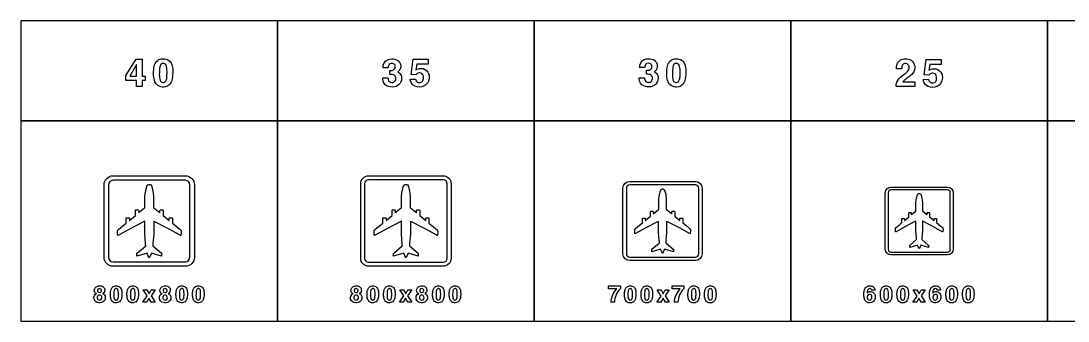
# Model space of a CAD drawing. Extents: x 0 to 18160, y 0 to 2655.
# Drawn here: x 0 to 9262, y 0 to 2655 of the extents above; entities that cross this region are included whole.
import ezdxf

# ---------------------------------------------------------------- set-up
doc = ezdxf.new("R2010")
doc.units = 0
doc.header["$MEASUREMENT"] = 0

msp = doc.modelspace()

# ---------------------------------------------------------------- linework, layer by layer
for points in [[(0, 1770), (2270, 1770), (2270, 2655), (0, 2655)], [(2270, 1770), (4540, 1770), (4540, 2655), (2270, 2655)], [(4540, 1770), (6810, 1770), (6810, 2655), (4540, 2655)], [(6810, 1770), (9080, 1770), (9080, 2655), (6810, 2655)], [(9080, 1770), (11350, 1770), (11350, 2655), (9080, 2655)], [(927.496, 2171.35), (1017.9, 2317.79), (1070.98, 2317.79), (1070.98, 2166.57), (1097.95, 2166.57), (1097.95, 2128.53), (1070.98, 2128.53), (1070.98, 2076.28), (1023.46, 2076.28), (1023.46, 2128.53), (927.496, 2128.53)], [(1023.46, 2269.13), (963.474, 2166.57), (1023.46, 2166.57)], [(0, 0), (2270, 0), (2270, 1770), (0, 1770)], [(2270, 0), (4540, 0), (4540, 1770), (2270, 1770)], [(4540, 0), (6810, 0), (6810, 1770), (4540, 1770)], [(6810, 0), (9080, 0), (9080, 1770), (6810, 1770)], [(9080, 0), (11350, 0), (11350, 1770), (9080, 1770)], [(1115.2, 221.769), (1080.08, 276.319), (1114.84, 276.319), (1133.11, 242.267), (1151.83, 276.319), (1185.98, 276.319), (1150.44, 222.29), (1186.95, 166.272), (1152.4, 166.272), (1132.54, 202.362), (1112.14, 166.272), (1077.99, 166.272)], [(3385.19, 221.769), (3350.07, 276.319), (3384.84, 276.319), (3403.11, 242.267), (3421.83, 276.319), (3455.97, 276.319), (3420.43, 222.29), (3456.95, 166.271), (3422.4, 166.271), (3402.54, 202.361), (3382.14, 166.271), (3347.99, 166.271)], [(5662.41, 221.387), (5627.29, 275.936), (5662.06, 275.936), (5680.33, 241.884), (5699.05, 275.936), (5733.19, 275.936), (5697.65, 221.908), (5734.17, 165.889), (5699.62, 165.889), (5679.76, 201.979), (5659.35, 165.889), (5625.21, 165.889)], [(7925.79, 221.523), (7890.67, 276.072), (7925.43, 276.072), (7943.7, 242.02), (7962.42, 276.072), (7996.57, 276.072), (7961.03, 222.044), (7997.54, 166.025), (7962.99, 166.025), (7943.13, 202.115), (7922.73, 166.025), (7888.58, 166.025)]]:
    msp.add_lwpolyline(points, close=True)
for points in [[(1173.29, 2191.65, -0.0563084), (1179.33, 2254.48, -0.130301), (1201.53, 2298.28, -0.174843), (1243.35, 2319.69, -0.147552), (1296.47, 2313.05, -0.192146), (1333.28, 2269.88, -0.0833996), (1342.52, 2212.85, -0.0545507), (1337.51, 2142.08, -0.116773), (1318.43, 2098, -0.221099), (1263.57, 2070.32, -0.162564), (1212.11, 2082.84, -0.174743), (1180.84, 2128.26, -0.0640867), (1173.37, 2186.95)], [(3199.84, 2150.87), (3246.2, 2150.87, 0.0411845), (3248.26, 2135.66, 0.335066), (3278.75, 2110.39, 0.276505), (3310.74, 2124.92, 0.158203), (3316.31, 2145.65, 0.0878221), (3313.34, 2161.57, 0.217575), (3294.82, 2178.43, 0.0882727), (3273.57, 2181.56), (3262.75, 2181.56), (3262.75, 2216.82, 0.0282129), (3282.34, 2217.42, 0.50028), (3309.32, 2262.91, 0.235001), (3290.79, 2277.96, 0.165496), (3265.12, 2275.67, 0.220849), (3250.9, 2259.12, 0.055705), (3248.02, 2240.92), (3203.2, 2240.92, -0.0488003), (3204.97, 2263.51, -0.30773), (3262.59, 2318.01, -0.146685), (3322.07, 2312.08, -0.469869), (3348.61, 2219.31, -0.0891152), (3336.57, 2207.54), (3332.3, 2204.54, -0.0245333), (3343.48, 2198.14, -0.202429), (3365.75, 2161.45, -0.422325), (3303.08, 2072, -0.154301), (3238.98, 2079.19, -0.287878), (3199.96, 2139.89, -0.0143877)], [(3442.43, 2139.57), (3489.39, 2141.35, 0.0452719), (3495.79, 2125.12, 0.0567733), (3500.53, 2118.25, 0.070207), (3504.95, 2114.77, 0.264984), (3540.97, 2112.87, 0.20748), (3558.38, 2135.98, 0.147389), (3557.24, 2174.01, 0.308532), (3527.86, 2195.42, 0.215743), (3498.08, 2185.19, 0.028781), (3492.71, 2178.95), (3450.09, 2180.96), (3467.91, 2315.64), (3601.95, 2315.64), (3601.95, 2273.77), (3501.51, 2273.77), (3492.55, 2221.76, -0.0211252), (3505.46, 2229.3, -0.121371), (3538.8, 2235.15, -0.244671), (3598.59, 2203.2, -0.173069), (3610.16, 2144.07, -0.256779), (3564.98, 2078.08, -0.199585), (3485.44, 2077.01, -0.245625), (3445.16, 2125.91, -0.0170062)], [(5469.08, 2152.29), (5515.45, 2152.29, 0.0411845), (5517.5, 2137.08, 0.335066), (5547.99, 2111.8, 0.276505), (5579.98, 2126.34, 0.158203), (5585.55, 2147.07, 0.0878221), (5582.59, 2162.99, 0.217575), (5564.07, 2179.85, 0.0882727), (5542.82, 2182.97), (5532, 2182.97), (5532, 2218.24, 0.0282129), (5551.59, 2218.83, 0.50028), (5578.56, 2264.33, 0.235001), (5560.04, 2279.38, 0.165496), (5534.37, 2277.09, 0.220849), (5520.15, 2260.54, 0.055705), (5517.27, 2242.33), (5472.44, 2242.33, -0.0488003), (5474.22, 2264.92, -0.30773), (5531.84, 2319.43, -0.146685), (5591.32, 2313.5, -0.469869), (5617.86, 2220.73, -0.0891152), (5605.81, 2208.96), (5601.55, 2205.96, -0.0245333), (5612.72, 2199.56, -0.202429), (5635, 2162.87, -0.422325), (5572.32, 2073.41, -0.154301), (5508.22, 2080.6, -0.287878), (5469.2, 2141.31, -0.0143877)], [(5711.68, 2191.65, -0.0563084), (5717.72, 2254.48, -0.130301), (5739.91, 2298.28, -0.174843), (5781.74, 2319.69, -0.147552), (5834.86, 2313.05, -0.192146), (5871.67, 2269.88, -0.0833996), (5880.91, 2212.85, -0.0545507), (5875.89, 2142.08, -0.116773), (5856.82, 2098, -0.221099), (5801.96, 2070.32, -0.162564), (5750.5, 2082.84, -0.174743), (5719.22, 2128.26, -0.0640867), (5711.76, 2186.95)], [(7741.06, 2074.79, -0.0640343), (7742.32, 2095.72, -0.161687), (7778.14, 2156.27, -0.0283718), (7819.97, 2188.65, 0.0545111), (7840.86, 2206.58, 0.192461), (7855.83, 2246.12, 0.234238), (7842.24, 2272.5, 0.196223), (7816.93, 2277.28, 0.252425), (7795.01, 2260.1, 0.0856617), (7790.86, 2243.08, 0.0202329), (7790.15, 2231.39), (7743.51, 2231.39, -0.0983795), (7749.55, 2272.7, -0.245047), (7795.72, 2315.83, -0.207102), (7872.69, 2307.49, -0.233443), (7905.15, 2255.16, -0.20961), (7886.99, 2190.98, -0.0785124), (7853.06, 2159.51, 0.0107372), (7817.24, 2133.72, 0.0665092), (7801.37, 2117.68), (7905.86, 2117.68), (7905.86, 2074.79)], [(1224.67, 2161.12, 0.0124589), (1225.19, 2154.8, 0.0668192), (1230.8, 2129.4, 0.615362), (1281.7, 2123.79, 0.0726881), (1287.15, 2136.83, 0.0588562), (1291.85, 2174.11, 0.0389037), (1290.23, 2241.09, 0.084671), (1283.64, 2264.43, 0.156013), (1272.18, 2276.6, 0.143208), (1256.47, 2279.56, 0.172584), (1240.71, 2273.36, 0.132565), (1230.76, 2257.8, 0.0498315), (1226.21, 2236.08, 0.0368731)], [(5763.06, 2161.12, 0.0124589), (5763.57, 2154.8, 0.0668192), (5769.18, 2129.4, 0.615362), (5820.09, 2123.79, 0.0726881), (5825.54, 2136.83, 0.0588562), (5830.24, 2174.11, 0.0389037), (5828.62, 2241.09, 0.084671), (5822.02, 2264.43, 0.156013), (5810.57, 2276.6, 0.143208), (5794.85, 2279.56, 0.172584), (5779.09, 2273.36, 0.132565), (5769.14, 2257.8, 0.0498315), (5764.6, 2236.08, 0.0368731)], [(7981.21, 2136.73), (8028.17, 2138.5, 0.0452719), (8034.56, 2122.27, 0.0567733), (8039.3, 2115.4, 0.070207), (8043.73, 2111.92, 0.264984), (8079.74, 2110.03, 0.20748), (8097.16, 2133.13, 0.147389), (8096.02, 2171.17, 0.308532), (8066.63, 2192.57, 0.215743), (8036.85, 2182.34, 0.028781), (8031.48, 2176.1), (7988.87, 2178.12), (8006.68, 2312.79), (8140.72, 2312.79), (8140.72, 2270.93), (8040.29, 2270.93), (8031.33, 2218.92, -0.0211252), (8044.24, 2226.46, -0.121371), (8077.57, 2232.3, -0.244671), (8137.37, 2200.35, -0.173069), (8148.94, 2141.23, -0.256779), (8103.76, 2075.23, -0.199585), (8024.22, 2074.17, -0.245625), (7983.93, 2123.06, -0.0170062)], [(815, 485, -0.414213), (735, 565), (735, 1205, -0.414213), (815, 1285), (1455, 1285, -0.414213), (1535, 1205), (1535, 565, -0.414213), (1455, 485)], [(815, 525), (1455, 525, 0.414213), (1495, 565), (1495, 1205, 0.414213), (1455, 1245), (815, 1245, 0.414213), (775, 1205), (775, 565, 0.414213)], [(1135, 560.684, -0.297369), (1132.09, 562.58), (1115.4, 600.522), (1025.91, 574.241), (1025.91, 599.949), (1027.76, 601.565), (1103.19, 665.424, 0.0498914), (1103.33, 665.77, 0.107145), (1103.45, 668.315), (1103.09, 670.478, -0.02977), (1102.91, 671.74, 0.0196849), (1102.19, 687.105), (1095.54, 768.447), (1095.54, 883.31), (1094.25, 883.31), (1091.31, 881.695), (964.989, 814.62), (862.37, 759.126, -0.0107441), (860.075, 758.157, -0.112024), (858.021, 757.834, -0.259634), (856.558, 758.893, -0.084477), (855.811, 761.469, -0.00772849), (855.364, 764.543, -0.0450382), (854.032, 792.447, -0.00748553), (854.163, 798.639, -0.196558), (857.251, 804.808, -0.00726318), (861.476, 808.793), (901.376, 841.642), (930.833, 866.26), (930.827, 909.539, -0.413775), (935.396, 914.106), (955.62, 914.107, -0.413811), (960.186, 909.538), (960.183, 890.794), (1011.98, 934.088), (1011.98, 978.981, -0.413773), (1016.54, 983.548), (1036.76, 983.549, -0.413803), (1041.33, 978.98), (1041.33, 958.621), (1049.41, 965.376), (1094.04, 1002.41), (1097.08, 1004.58), (1097.09, 1015.26), (1097.09, 1108.62), (1103.18, 1153, -0.0292244), (1103.55, 1154.87, -0.00512515), (1106.38, 1165.36, 0.00921674), (1111.83, 1186.24, -0.0304632), (1113.69, 1192.32, -0.0332134), (1116.09, 1197.63, -0.214022), (1130.21, 1208.53, -0.0654748), (1135, 1209.32, -0.0654748), (1139.79, 1208.53, -0.214022), (1153.91, 1197.63, -0.0332134), (1156.31, 1192.32, -0.0304632), (1158.18, 1186.24, 0.00921674), (1163.62, 1165.36, -0.00512515), (1166.45, 1154.87, -0.0292244), (1166.83, 1153), (1172.91, 1108.62), (1172.91, 1015.26), (1172.92, 1004.58), (1175.96, 1002.41), (1220.59, 965.376), (1228.67, 958.621), (1228.67, 978.98, -0.413803), (1233.23, 983.549), (1253.46, 983.548, -0.413773), (1258.03, 978.981), (1258.02, 934.088), (1309.81, 890.794), (1309.81, 909.538, -0.413811), (1314.38, 914.107), (1334.61, 914.106, -0.413775), (1339.17, 909.539), (1339.17, 866.26), (1368.62, 841.642), (1408.53, 808.793, -0.00726318), (1412.75, 804.808, -0.196558), (1415.83, 798.639, -0.00748553), (1415.97, 792.447, -0.0450382), (1414.64, 764.543, -0.00772849), (1414.19, 761.469, -0.084477), (1413.44, 758.893, -0.259634), (1411.98, 757.834, -0.112024), (1409.93, 758.157, -0.0107441), (1407.63, 759.126), (1305.01, 814.62), (1178.69, 881.695), (1175.75, 883.31), (1174.46, 883.31), (1174.46, 768.447), (1167.81, 687.105, 0.0196849), (1167.09, 671.74, -0.02977), (1166.91, 670.478), (1166.55, 668.315, 0.107145), (1166.67, 665.77, 0.0498914), (1166.81, 665.424), (1242.24, 601.565), (1244.09, 599.949), (1244.09, 574.241), (1154.6, 600.522), (1137.9, 562.58, -0.297369)], [(3075, 485, -0.414213), (3005, 555), (3005, 1215, -0.414213), (3075, 1285), (3735, 1285, -0.414213), (3805, 1215), (3805, 555, -0.414213), (3735, 485)], [(3075, 520), (3735, 520, 0.414213), (3770, 555), (3770, 1215, 0.414213), (3735, 1250), (3075, 1250, 0.414213), (3040, 1215), (3040, 555, 0.414213)], [(3405, 560.684, -0.297369), (3402.09, 562.58), (3385.4, 600.522), (3295.91, 574.241), (3295.91, 599.949), (3297.76, 601.565), (3373.19, 665.424, 0.0498914), (3373.33, 665.77, 0.107145), (3373.45, 668.315), (3373.09, 670.478, -0.02977), (3372.91, 671.74, 0.0196849), (3372.19, 687.105), (3365.54, 768.447), (3365.54, 883.31), (3364.25, 883.31), (3361.31, 881.695), (3234.99, 814.62), (3132.37, 759.126, -0.0107441), (3130.08, 758.157, -0.112024), (3128.02, 757.834, -0.259634), (3126.56, 758.893, -0.084477), (3125.81, 761.469, -0.00772849), (3125.36, 764.543, -0.0450382), (3124.03, 792.447, -0.00748553), (3124.16, 798.639, -0.196558), (3127.25, 804.808, -0.00726318), (3131.48, 808.793), (3171.38, 841.642), (3200.83, 866.26), (3200.83, 909.539, -0.413775), (3205.4, 914.106), (3225.62, 914.107, -0.413811), (3230.19, 909.538), (3230.18, 890.794), (3281.98, 934.088), (3281.98, 978.981, -0.413773), (3286.54, 983.548), (3306.77, 983.549, -0.413803), (3311.33, 978.98), (3311.33, 958.621), (3319.41, 965.376), (3364.04, 1002.41), (3367.08, 1004.58), (3367.09, 1015.26), (3367.09, 1108.62), (3373.18, 1153, -0.0292244), (3373.55, 1154.87, -0.00512515), (3376.38, 1165.36, 0.00921674), (3381.83, 1186.24, -0.0304632), (3383.69, 1192.32, -0.0332134), (3386.09, 1197.63, -0.214022), (3400.21, 1208.53, -0.0654748), (3405, 1209.32, -0.0654748), (3409.79, 1208.53, -0.214022), (3423.91, 1197.63, -0.0332134), (3426.31, 1192.32, -0.0304632), (3428.18, 1186.24, 0.00921674), (3433.62, 1165.36, -0.00512515), (3436.45, 1154.87, -0.0292244), (3436.83, 1153), (3442.91, 1108.62), (3442.91, 1015.26), (3442.92, 1004.58), (3445.96, 1002.41), (3490.59, 965.376), (3498.67, 958.621), (3498.67, 978.98, -0.413803), (3503.23, 983.549), (3523.46, 983.548, -0.413773), (3528.03, 978.981), (3528.02, 934.088), (3579.81, 890.794), (3579.81, 909.538, -0.413811), (3584.38, 914.107), (3604.61, 914.106, -0.413775), (3609.17, 909.539), (3609.17, 866.26), (3638.62, 841.642), (3678.53, 808.793, -0.00726318), (3682.75, 804.808, -0.196558), (3685.83, 798.639, -0.00748553), (3685.97, 792.447, -0.0450382), (3684.64, 764.543, -0.00772849), (3684.19, 761.469, -0.084477), (3683.44, 758.893, -0.259634), (3681.98, 757.834, -0.112024), (3679.93, 758.157, -0.0107441), (3677.63, 759.126), (3575.01, 814.62), (3448.69, 881.695), (3445.75, 883.31), (3444.46, 883.31), (3444.46, 768.447), (3437.81, 687.105, 0.0196849), (3437.09, 671.74, -0.02977), (3436.91, 670.478), (3436.55, 668.315, 0.107145), (3436.67, 665.77, 0.0498914), (3436.81, 665.424), (3512.24, 601.565), (3514.09, 599.949), (3514.09, 574.241), (3424.6, 600.522), (3407.9, 562.58, -0.297369)], [(5385, 535, -0.414213), (5325, 595), (5325, 1175, -0.414213), (5385, 1235), (5965, 1235, -0.414213), (6025, 1175), (6025, 595, -0.414213), (5965, 535)], [(5385, 565), (5965, 565, 0.414213), (5995, 595), (5995, 1175, 0.414213), (5965, 1205), (5385, 1205, 0.414213), (5355, 1175), (5355, 595, 0.414213)], [(5675, 601.224, -0.297369), (5672.46, 602.883), (5657.85, 636.082), (5579.54, 613.086), (5579.54, 635.58), (5581.16, 636.994), (5647.17, 692.871, 0.0498914), (5647.29, 693.174, 0.107145), (5647.4, 695.4), (5647.08, 697.293, -0.02977), (5646.92, 698.398, 0.0196849), (5646.3, 711.842), (5640.48, 783.016), (5640.48, 883.521), (5639.34, 883.521), (5636.77, 882.108), (5526.24, 823.417), (5436.45, 774.861, -0.0107441), (5434.44, 774.012, -0.112024), (5432.64, 773.73, -0.259634), (5431.36, 774.656, -0.084477), (5430.71, 776.91, -0.00772849), (5430.32, 779.6, -0.0450382), (5429.15, 804.016, -0.00748553), (5429.27, 809.434, -0.196558), (5431.97, 814.832, -0.00726318), (5435.67, 818.319), (5470.58, 847.062), (5496.35, 868.603), (5496.35, 906.472, -0.413775), (5500.35, 910.468), (5518.04, 910.469, -0.413811), (5522.04, 906.471), (5522.04, 890.069), (5567.36, 927.952), (5567.35, 967.233, -0.413773), (5571.35, 971.23), (5589.04, 971.231, -0.413803), (5593.04, 967.232), (5593.04, 949.418), (5600.11, 955.329), (5639.16, 987.729), (5641.82, 989.633), (5641.83, 998.981), (5641.83, 1080.67), (5647.15, 1119.5, -0.0292244), (5647.48, 1121.13, -0.00512515), (5649.95, 1130.32, 0.00921674), (5654.72, 1148.59, -0.0304632), (5656.35, 1153.9, -0.0332134), (5658.46, 1158.55, -0.214022), (5670.81, 1168.09, -0.0654748), (5675, 1168.78, -0.0654748), (5679.19, 1168.09, -0.214022), (5691.54, 1158.55, -0.0332134), (5693.65, 1153.9, -0.0304632), (5695.28, 1148.59, 0.00921674), (5700.05, 1130.32, -0.00512515), (5702.52, 1121.13, -0.0292244), (5702.85, 1119.5), (5708.17, 1080.67), (5708.17, 998.981), (5708.18, 989.633), (5710.84, 987.729), (5749.89, 955.329), (5756.96, 949.418), (5756.96, 967.232, -0.413803), (5760.95, 971.231), (5778.65, 971.23, -0.413773), (5782.65, 967.233), (5782.64, 927.952), (5827.96, 890.069), (5827.96, 906.471, -0.413811), (5831.96, 910.469), (5849.66, 910.468, -0.413775), (5853.65, 906.472), (5853.65, 868.603), (5879.42, 847.062), (5914.34, 818.319, -0.00726318), (5918.03, 814.832, -0.196558), (5920.73, 809.434, -0.00748553), (5920.85, 804.016, -0.0450382), (5919.68, 779.6, -0.00772849), (5919.29, 776.91, -0.084477), (5918.64, 774.656, -0.259634), (5917.36, 773.73, -0.112024), (5915.56, 774.012, -0.0107441), (5913.55, 774.861), (5823.76, 823.417), (5713.23, 882.108), (5710.65, 883.521), (5709.53, 883.521), (5709.53, 783.016), (5703.71, 711.842, 0.0196849), (5703.08, 698.398, -0.02977), (5702.92, 697.293), (5702.6, 695.4, 0.107145), (5702.71, 693.174, 0.0498914), (5702.83, 692.871), (5768.83, 636.994), (5770.46, 635.58), (5770.46, 613.086), (5692.15, 636.082), (5677.54, 602.883, -0.297369)], [(7695, 585, -0.414213), (7645, 635), (7645, 1135, -0.414213), (7695, 1185), (8195, 1185, -0.414213), (8245, 1135), (8245, 635, -0.414213), (8195, 585)], [(7695, 610), (8195, 610, 0.414213), (8220, 635), (8220, 1135, 0.414213), (8195, 1160), (7695, 1160, 0.414213), (7670, 1135), (7670, 635, 0.414213)], [(7945, 641.763, -0.297369), (7942.82, 643.185), (7930.3, 671.642), (7863.18, 651.931), (7863.18, 671.212), (7864.57, 672.424), (7921.15, 720.318, 0.0498914), (7921.25, 720.578, 0.107145), (7921.34, 722.486), (7921.07, 724.108, -0.02977), (7920.93, 725.055, 0.0196849), (7920.4, 736.579), (7915.41, 797.585), (7915.41, 883.733), (7914.44, 883.733), (7912.23, 882.522), (7817.49, 832.215), (7740.53, 790.595, -0.0107441), (7738.81, 789.867, -0.112024), (7737.27, 789.625, -0.259634), (7736.17, 790.42, -0.084477), (7735.61, 792.352, -0.00772849), (7735.27, 794.657, -0.0450382), (7734.27, 815.585, -0.00748553), (7734.37, 820.229, -0.196558), (7736.69, 824.856, -0.00726318), (7739.86, 827.845), (7769.78, 852.481), (7791.88, 870.945), (7791.87, 903.404, -0.413775), (7795.3, 906.83), (7810.47, 906.83, -0.413811), (7813.89, 903.403), (7813.89, 889.345), (7852.74, 921.816), (7852.73, 955.486, -0.413773), (7856.16, 958.911), (7871.32, 958.912, -0.413803), (7874.75, 955.485), (7874.75, 940.215), (7880.81, 945.282), (7914.28, 973.054), (7916.56, 974.685), (7916.57, 982.698), (7916.57, 1052.72), (7921.13, 1086, -0.0292244), (7921.41, 1087.4, -0.00512515), (7923.53, 1095.27, 0.00921674), (7927.62, 1110.93, -0.0304632), (7929.02, 1115.49, -0.0332134), (7930.82, 1119.47, -0.214022), (7941.41, 1127.65, -0.0654748), (7945, 1128.24, -0.0654748), (7948.59, 1127.65, -0.214022), (7959.18, 1119.47, -0.0332134), (7960.98, 1115.49, -0.0304632), (7962.38, 1110.93, 0.00921674), (7966.47, 1095.27, -0.00512515), (7968.59, 1087.4, -0.0292244), (7968.87, 1086), (7973.43, 1052.72), (7973.43, 982.698), (7973.44, 974.685), (7975.72, 973.054), (8009.19, 945.282), (8015.25, 940.215), (8015.25, 955.485, -0.413803), (8018.68, 958.912), (8033.84, 958.911, -0.413773), (8037.27, 955.486), (8037.27, 921.816), (8076.11, 889.345), (8076.11, 903.403, -0.413811), (8079.54, 906.83), (8094.71, 906.83, -0.413775), (8098.13, 903.404), (8098.13, 870.945), (8120.22, 852.481), (8150.15, 827.845, -0.00726318), (8153.31, 824.856, -0.196558), (8155.63, 820.229, -0.00748553), (8155.73, 815.585, -0.0450382), (8154.73, 794.657, -0.00772849), (8154.39, 792.352, -0.084477), (8153.83, 790.42, -0.259634), (8152.74, 789.625, -0.112024), (8151.2, 789.867, -0.0107441), (8149.47, 790.595), (8072.51, 832.215), (7977.76, 882.522), (7975.56, 883.733), (7974.59, 883.733), (7974.59, 797.585), (7969.61, 736.579, 0.0196849), (7969.07, 725.055, -0.02977), (7968.94, 724.108), (7968.66, 722.486, 0.107145), (7968.75, 720.578, 0.0498914), (7968.86, 720.318), (8025.43, 672.424), (8026.82, 671.212), (8026.82, 651.931), (7959.7, 671.642), (7947.18, 643.185, -0.297369)], [(667.968, 242.323, -0.0382282), (664.485, 243.627, -0.270406), (649.106, 267.703, -0.377372), (679.437, 309.622, -0.15371), (717.921, 307.513, -0.416366), (738.324, 258.058, -0.173733), (723.774, 243.674), (722.328, 242.987, -0.0479914), (731.997, 238.034, -0.173856), (743.608, 221.873, -0.440125), (712.542, 164.243, -0.184), (667.115, 168.106, -0.410286), (649.627, 226.897, -0.151435), (664.035, 240.357)], [(677.305, 267.821, 0.0587981), (678.182, 263.887, 0.18403), (685.267, 254.717, 0.217144), (702.684, 253.485, 0.192437), (710.883, 260.57, 0.157808), (712.542, 273.982, 0.166677), (707.968, 282.821, 0.173614), (695.954, 287.323, 0.2359), (681.001, 280.902, 0.184791)], [(791.138, 234.258, -0.0563084), (794.763, 271.959, -0.130301), (808.081, 298.238, -0.174843), (833.176, 311.082, -0.147552), (865.048, 307.101, -0.192146), (887.133, 281.201, -0.0833996), (892.678, 246.983, -0.0545507), (889.668, 204.518, -0.116773), (878.223, 178.073, -0.221099), (845.308, 161.461, -0.162564), (814.432, 168.973, -0.174743), (795.664, 196.224, -0.0640867), (791.185, 231.438)], [(821.967, 215.94, 0.0124589), (822.275, 212.149, 0.0668192), (825.64, 196.912, 0.615362), (856.185, 193.547, 0.0726881), (859.455, 201.367, 0.0588562), (862.275, 223.736, 0.0389037), (861.304, 263.926, 0.084671), (857.346, 277.93, 0.156013), (850.474, 285.229, 0.143208), (841.043, 287.006, 0.172584), (831.588, 283.286, 0.132565), (825.616, 273.949, 0.0498315), (822.891, 260.916, 0.0368731)], [(937.884, 234.249, -0.0563084), (941.51, 271.95, -0.130301), (954.827, 298.23, -0.174843), (979.922, 311.073, -0.147552), (1011.79, 307.092, -0.192146), (1033.88, 281.192, -0.0833996), (1039.42, 246.974, -0.0545507), (1036.41, 204.509, -0.116773), (1024.97, 178.064, -0.221099), (992.054, 161.452, -0.162564), (961.178, 168.964, -0.174743), (942.41, 196.215, -0.0640867), (937.931, 231.429)], [(968.713, 215.931, 0.0124589), (969.021, 212.14, 0.0668192), (972.386, 196.903, 0.615362), (1002.93, 193.538, 0.0726881), (1006.2, 201.358, 0.0588562), (1009.02, 223.727, 0.0389037), (1008.05, 263.917, 0.084671), (1004.09, 277.922, 0.156013), (997.22, 285.22, 0.143208), (987.789, 286.997, 0.172584), (978.334, 283.277, 0.132565), (972.363, 273.94, 0.0498315), (969.637, 260.907, 0.0368731)], [(1248.01, 242.296, -0.0382282), (1244.53, 243.599, -0.270406), (1229.15, 267.675, -0.377372), (1259.48, 309.594, -0.15371), (1297.96, 307.485, -0.416366), (1318.36, 258.03, -0.173733), (1303.82, 243.646), (1302.37, 242.959, -0.0479914), (1312.04, 238.007, -0.173856), (1323.65, 221.846, -0.440125), (1292.58, 164.215, -0.184), (1247.16, 168.078, -0.410286), (1229.67, 226.869, -0.151435), (1244.08, 240.329)], [(1257.35, 267.793, 0.0587981), (1258.22, 263.86, 0.18403), (1265.31, 254.689, 0.217144), (1282.73, 253.457, 0.192437), (1290.92, 260.542, 0.157808), (1292.58, 273.955, 0.166677), (1288.01, 282.793, 0.173614), (1276, 287.296, 0.2359), (1261.04, 280.874, 0.184791)], [(1371.18, 234.284, -0.0563084), (1374.8, 271.986, -0.130301), (1388.12, 298.265, -0.174843), (1413.22, 311.109, -0.147552), (1445.09, 307.128, -0.192146), (1467.17, 281.228, -0.0833996), (1472.72, 247.01, -0.0545507), (1469.71, 204.545, -0.116773), (1458.26, 178.1, -0.221099), (1425.35, 161.488, -0.162564), (1394.47, 169, -0.174743), (1375.71, 196.251, -0.0640867), (1371.23, 231.465)], [(1402.01, 215.967, 0.0124589), (1402.32, 212.175, 0.0668192), (1405.68, 196.939, 0.615362), (1436.23, 193.574, 0.0726881), (1439.5, 201.394, 0.0588562), (1442.32, 223.763, 0.0389037), (1441.34, 263.953, 0.084671), (1437.39, 277.957, 0.156013), (1430.52, 285.256, 0.143208), (1421.08, 287.033, 0.172584), (1411.63, 283.313, 0.132565), (1405.66, 273.976, 0.0498315), (1402.93, 260.943, 0.0368731)], [(1517.93, 234.312, -0.0563084), (1521.55, 272.013, -0.130301), (1534.87, 298.293, -0.174843), (1559.96, 311.136, -0.147552), (1591.84, 307.155, -0.192146), (1613.92, 281.255, -0.0833996), (1619.47, 247.037, -0.0545507), (1616.46, 204.573, -0.116773), (1605.01, 178.127, -0.221099), (1572.1, 161.516, -0.162564), (1541.22, 169.028, -0.174743), (1522.45, 196.279, -0.0640867), (1517.97, 231.492)], [(1548.75, 215.994, 0.0124589), (1549.06, 212.203, 0.0668192), (1552.43, 196.966, 0.615362), (1582.97, 193.601, 0.0726881), (1586.24, 201.421, 0.0588562), (1589.06, 223.791, 0.0389037), (1588.09, 263.98, 0.084671), (1584.13, 277.985, 0.156013), (1577.26, 285.283, 0.143208), (1567.83, 287.061, 0.172584), (1558.38, 283.34, 0.132565), (1552.4, 274.004, 0.0498315), (1549.68, 260.971, 0.0368731)], [(2937.96, 242.323, -0.0382282), (2934.48, 243.627, -0.270406), (2919.1, 267.702, -0.377372), (2949.43, 309.622, -0.15371), (2987.91, 307.513, -0.416366), (3008.32, 258.058, -0.173733), (2993.77, 243.674), (2992.32, 242.987, -0.0479914), (3001.99, 238.034, -0.173856), (3013.6, 221.873, -0.440125), (2982.54, 164.243, -0.184), (2937.11, 168.105, -0.410286), (2919.62, 226.897, -0.151435), (2934.03, 240.357)], [(2947.3, 267.821, 0.0587981), (2948.18, 263.887, 0.18403), (2955.26, 254.717, 0.217144), (2972.68, 253.485, 0.192437), (2980.88, 260.57, 0.157808), (2982.54, 273.982, 0.166677), (2977.96, 282.821, 0.173614), (2965.95, 287.323, 0.2359), (2951, 280.902, 0.184791)], [(3061.13, 234.257, -0.0563084), (3064.76, 271.959, -0.130301), (3078.07, 298.238, -0.174843), (3103.17, 311.082, -0.147552), (3135.04, 307.101, -0.192146), (3157.13, 281.2, -0.0833996), (3162.67, 246.982, -0.0545507), (3159.66, 204.518, -0.116773), (3148.22, 178.073, -0.221099), (3115.3, 161.461, -0.162564), (3084.43, 168.973, -0.174743), (3065.66, 196.224, -0.0640867), (3061.18, 231.437)], [(3091.96, 215.94, 0.0124589), (3092.27, 212.148, 0.0668192), (3095.63, 196.911, 0.615362), (3126.18, 193.546, 0.0726881), (3129.45, 201.366, 0.0588562), (3132.27, 223.736, 0.0389037), (3131.3, 263.926, 0.084671), (3127.34, 277.93, 0.156013), (3120.47, 285.229, 0.143208), (3111.04, 287.006, 0.172584), (3101.58, 283.286, 0.132565), (3095.61, 273.949, 0.0498315), (3092.89, 260.916, 0.0368731)], [(3207.88, 234.248, -0.0563084), (3211.5, 271.95, -0.130301), (3224.82, 298.229, -0.174843), (3249.92, 311.073, -0.147552), (3281.79, 307.092, -0.192146), (3303.87, 281.192, -0.0833996), (3309.42, 246.974, -0.0545507), (3306.41, 204.509, -0.116773), (3294.96, 178.064, -0.221099), (3262.05, 161.452, -0.162564), (3231.17, 168.964, -0.174743), (3212.4, 196.215, -0.0640867), (3207.93, 231.428)], [(3238.71, 215.931, 0.0124589), (3239.02, 212.139, 0.0668192), (3242.38, 196.902, 0.615362), (3272.93, 193.537, 0.0726881), (3276.2, 201.357, 0.0588562), (3279.02, 223.727, 0.0389037), (3278.04, 263.917, 0.084671), (3274.09, 277.921, 0.156013), (3267.21, 285.22, 0.143208), (3257.78, 286.997, 0.172584), (3248.33, 283.277, 0.132565), (3242.36, 273.94, 0.0498315), (3239.63, 260.907, 0.0368731)], [(3518, 242.296, -0.0382282), (3514.52, 243.599, -0.270406), (3499.14, 267.675, -0.377372), (3529.47, 309.594, -0.15371), (3567.96, 307.485, -0.416366), (3588.36, 258.03, -0.173733), (3573.81, 243.646), (3572.36, 242.959, -0.0479914), (3582.03, 238.007, -0.173856), (3593.64, 221.845, -0.440125), (3562.58, 164.215, -0.184), (3517.15, 168.078, -0.410286), (3499.66, 226.869, -0.151435), (3514.07, 240.329)], [(3527.34, 267.793, 0.0587981), (3528.22, 263.86, 0.18403), (3535.3, 254.689, 0.217144), (3552.72, 253.457, 0.192437), (3560.92, 260.542, 0.157808), (3562.58, 273.954, 0.166677), (3558, 282.793, 0.173614), (3545.99, 287.296, 0.2359), (3531.04, 280.874, 0.184791)], [(3641.17, 234.284, -0.0563084), (3644.8, 271.986, -0.130301), (3658.12, 298.265, -0.174843), (3683.21, 311.109, -0.147552), (3715.08, 307.128, -0.192146), (3737.17, 281.227, -0.0833996), (3742.71, 247.009, -0.0545507), (3739.7, 204.545, -0.116773), (3728.26, 178.099, -0.221099), (3695.34, 161.488, -0.162564), (3664.47, 169, -0.174743), (3645.7, 196.251, -0.0640867), (3641.22, 231.464)], [(3672, 215.967, 0.0124589), (3672.31, 212.175, 0.0668192), (3675.68, 196.938, 0.615362), (3706.22, 193.573, 0.0726881), (3709.49, 201.393, 0.0588562), (3712.31, 223.763, 0.0389037), (3711.34, 263.953, 0.084671), (3707.38, 277.957, 0.156013), (3700.51, 285.256, 0.143208), (3691.08, 287.033, 0.172584), (3681.62, 283.313, 0.132565), (3675.65, 273.976, 0.0498315), (3672.93, 260.943, 0.0368731)], [(3787.92, 234.312, -0.0563084), (3791.54, 272.013, -0.130301), (3804.86, 298.293, -0.174843), (3829.96, 311.136, -0.147552), (3861.83, 307.155, -0.192146), (3883.91, 281.255, -0.0833996), (3889.46, 247.037, -0.0545507), (3886.45, 204.572, -0.116773), (3875, 178.127, -0.221099), (3842.09, 161.515, -0.162564), (3811.21, 169.027, -0.174743), (3792.45, 196.278, -0.0640867), (3787.97, 231.492)], [(3818.75, 215.994, 0.0124589), (3819.06, 212.203, 0.0668192), (3822.42, 196.966, 0.615362), (3852.97, 193.601, 0.0726881), (3856.24, 201.421, 0.0588562), (3859.06, 223.79, 0.0389037), (3858.09, 263.98, 0.084671), (3854.13, 277.985, 0.156013), (3847.26, 285.283, 0.143208), (3837.82, 287.06, 0.172584), (3828.37, 283.34, 0.132565), (3822.4, 274.004, 0.0498315), (3819.67, 260.97, 0.0368731)], [(5197.97, 311.538), (5301.72, 311.538), (5301.72, 287.747, 0.17337), (5248.52, 165.709), (5218.19, 165.709, -0.0554097), (5224.99, 205.33, -0.10295), (5266.79, 281.111), (5270.2, 285.353), (5197.97, 285.353)], [(5338.35, 233.875, -0.0563084), (5341.98, 271.576, -0.130301), (5355.29, 297.856, -0.174843), (5380.39, 310.699, -0.147552), (5412.26, 306.718, -0.192146), (5434.35, 280.818, -0.0833996), (5439.89, 246.6, -0.0545507), (5436.88, 204.136, -0.116773), (5425.44, 177.69, -0.221099), (5392.52, 161.079, -0.162564), (5361.65, 168.591, -0.174743), (5342.88, 195.842, -0.0640867), (5338.4, 231.055)], [(5369.18, 215.557, 0.0124589), (5369.49, 211.766, 0.0668192), (5372.85, 196.529, 0.615362), (5403.4, 193.164, 0.0726881), (5406.67, 200.984, 0.0588562), (5409.49, 223.354, 0.0389037), (5408.52, 263.543, 0.084671), (5404.56, 277.548, 0.156013), (5397.69, 284.846, 0.143208), (5388.26, 286.624, 0.172584), (5378.8, 282.903, 0.132565), (5372.83, 273.567, 0.0498315), (5370.1, 260.534, 0.0368731)], [(5485.1, 233.866, -0.0563084), (5488.72, 271.567, -0.130301), (5502.04, 297.847, -0.174843), (5527.14, 310.69, -0.147552), (5559.01, 306.709, -0.192146), (5581.09, 280.809, -0.0833996), (5586.64, 246.591, -0.0545507), (5583.63, 204.127, -0.116773), (5572.18, 177.681, -0.221099), (5539.27, 161.07, -0.162564), (5508.39, 168.582, -0.174743), (5489.62, 195.833, -0.0640867), (5485.14, 231.046)], [(5515.93, 215.548, 0.0124589), (5516.23, 211.757, 0.0668192), (5519.6, 196.52, 0.615362), (5550.14, 193.155, 0.0726881), (5553.41, 200.975, 0.0588562), (5556.23, 223.345, 0.0389037), (5555.26, 263.534, 0.084671), (5551.31, 277.539, 0.156013), (5544.43, 284.837, 0.143208), (5535, 286.615, 0.172584), (5525.55, 282.894, 0.132565), (5519.58, 273.558, 0.0498315), (5516.85, 260.525, 0.0368731)], [(5759.16, 311.51), (5862.9, 311.51), (5862.9, 287.719, 0.17337), (5809.7, 165.681), (5779.37, 165.681, -0.0554097), (5786.17, 205.302, -0.10295), (5827.97, 281.084), (5831.39, 285.325), (5759.16, 285.325)], [(5899.54, 233.902, -0.0563084), (5903.16, 271.603, -0.130301), (5916.48, 297.883, -0.174843), (5941.57, 310.726, -0.147552), (5973.45, 306.745, -0.192146), (5995.53, 280.845, -0.0833996), (6001.08, 246.627, -0.0545507), (5998.07, 204.162, -0.116773), (5986.62, 177.717, -0.221099), (5953.71, 161.106, -0.162564), (5922.83, 168.618, -0.174743), (5904.06, 195.869, -0.0640867), (5899.58, 231.082)], [(5930.36, 215.584, 0.0124589), (5930.67, 211.793, 0.0668192), (5934.04, 196.556, 0.615362), (5964.58, 193.191, 0.0726881), (5967.85, 201.011, 0.0588562), (5970.67, 223.381, 0.0389037), (5969.7, 263.57, 0.084671), (5965.74, 277.575, 0.156013), (5958.87, 284.873, 0.143208), (5949.44, 286.651, 0.172584), (5939.99, 282.93, 0.132565), (5934.01, 273.594, 0.0498315), (5931.29, 260.561, 0.0368731)], [(6046.28, 233.929, -0.0563084), (6049.91, 271.631, -0.130301), (6063.22, 297.91, -0.174843), (6088.32, 310.754, -0.147552), (6120.19, 306.773, -0.192146), (6142.28, 280.872, -0.0833996), (6147.82, 246.654, -0.0545507), (6144.81, 204.19, -0.116773), (6133.37, 177.744, -0.221099), (6100.45, 161.133, -0.162564), (6069.58, 168.645, -0.174743), (6050.81, 195.896, -0.0640867), (6046.33, 231.109)], [(6077.11, 215.612, 0.0124589), (6077.42, 211.82, 0.0668192), (6080.78, 196.583, 0.615362), (6111.33, 193.218, 0.0726881), (6114.6, 201.038, 0.0588562), (6117.42, 223.408, 0.0389037), (6116.45, 263.597, 0.084671), (6112.49, 277.602, 0.156013), (6105.62, 284.901, 0.143208), (6096.19, 286.678, 0.172584), (6086.73, 282.958, 0.132565), (6080.76, 273.621, 0.0498315), (6078.04, 260.588, 0.0368731)], [(7553.86, 273.901), (7525.61, 273.901, 0.0333099), (7523.62, 279.233, 0.308433), (7507.89, 287.93, 0.256298), (7491.16, 277.717, 0.0718547), (7486.8, 266.674, 0.0422837), (7483.79, 247.859, -0.0343264), (7495.07, 255.821, -0.198215), (7524.83, 258.546, -0.294049), (7555.09, 226.603, -0.195966), (7547.53, 181.769, -0.251599), (7509.24, 161.911, -0.162734), (7477.67, 171.224, -0.142524), (7461.25, 194.636, -0.0867955), (7455.85, 229.162, -0.0561633), (7459.19, 267.835, -0.143087), (7476.02, 299.778, -0.165016), (7500.4, 311.366, -0.137094), (7531.63, 307.598, -0.238813), (7552.18, 282.1, -0.0169871)], [(7601.73, 234.02, -0.0563084), (7605.35, 271.721, -0.130301), (7618.67, 298.001, -0.174843), (7643.77, 310.845, -0.147552), (7675.64, 306.864, -0.192146), (7697.72, 280.963, -0.0833996), (7703.27, 246.745, -0.0545507), (7700.26, 204.281, -0.116773), (7688.81, 177.835, -0.221099), (7655.9, 161.224, -0.162564), (7625.02, 168.736, -0.174743), (7606.25, 195.987, -0.0640867), (7601.78, 231.2)], [(7632.56, 215.702, 0.0124589), (7632.86, 211.911, 0.0668192), (7636.23, 196.674, 0.615362), (7666.78, 193.309, 0.0726881), (7670.05, 201.129, 0.0588562), (7672.86, 223.499, 0.0389037), (7671.89, 263.688, 0.084671), (7667.94, 277.693, 0.156013), (7661.06, 284.992, 0.143208), (7651.63, 286.769, 0.172584), (7642.18, 283.048, 0.132565), (7636.21, 273.712, 0.0498315), (7633.48, 260.679, 0.0368731)], [(7748.47, 234.02, -0.0563084), (7752.1, 271.721, -0.130301), (7765.42, 298.001, -0.174843), (7790.51, 310.845, -0.147552), (7822.38, 306.864, -0.192146), (7844.47, 280.963, -0.0833996), (7850.01, 246.745, -0.0545507), (7847, 204.281, -0.116773), (7835.56, 177.835, -0.221099), (7802.64, 161.224, -0.162564), (7771.77, 168.736, -0.174743), (7753, 195.987, -0.0640867), (7748.52, 231.2)], [(7779.3, 215.702, 0.0124589), (7779.61, 211.911, 0.0668192), (7782.98, 196.674, 0.615362), (7813.52, 193.309, 0.0726881), (7816.79, 201.129, 0.0588562), (7819.61, 223.499, 0.0389037), (7818.64, 263.688, 0.084671), (7814.68, 277.693, 0.156013), (7807.81, 284.992, 0.143208), (7798.38, 286.769, 0.172584), (7788.92, 283.048, 0.132565), (7782.95, 273.712, 0.0498315), (7780.23, 260.679, 0.0368731)], [(8133.77, 273.892), (8105.52, 273.892, 0.0333099), (8103.53, 279.224, 0.308433), (8087.8, 287.92, 0.256298), (8071.07, 277.707, 0.0718547), (8066.71, 266.664, 0.0422837), (8063.7, 247.849, -0.0343264), (8074.98, 255.811, -0.198215), (8104.74, 258.536, -0.294049), (8135, 226.593, -0.195966), (8127.44, 181.759, -0.251599), (8089.15, 161.902, -0.162734), (8057.58, 171.214, -0.142524), (8041.16, 194.627, -0.0867955), (8035.76, 229.153, -0.0561633), (8039.1, 267.826, -0.143087), (8055.93, 299.769, -0.165016), (8080.31, 311.356, -0.137094), (8111.54, 307.589, -0.238813), (8132.09, 282.091, -0.0169871)], [(8181.64, 234.038, -0.0563084), (8185.26, 271.739, -0.130301), (8198.58, 298.019, -0.174843), (8223.68, 310.862, -0.147552), (8255.55, 306.881, -0.192146), (8277.63, 280.981, -0.0833996), (8283.18, 246.763, -0.0545507), (8280.17, 204.298, -0.116773), (8268.72, 177.853, -0.221099), (8235.81, 161.242, -0.162564), (8204.93, 168.754, -0.174743), (8186.16, 196.005, -0.0640867), (8181.69, 231.218)], [(8212.47, 215.72, 0.0124589), (8212.78, 211.929, 0.0668192), (8216.14, 196.692, 0.615362), (8246.69, 193.327, 0.0726881), (8249.96, 201.147, 0.0588562), (8252.78, 223.517, 0.0389037), (8251.8, 263.706, 0.084671), (8247.85, 277.711, 0.156013), (8240.97, 285.009, 0.143208), (8231.54, 286.787, 0.172584), (8222.09, 283.066, 0.132565), (8216.12, 273.73, 0.0498315), (8213.39, 260.697, 0.0368731)], [(8328.38, 234.065, -0.0563084), (8332.01, 271.767, -0.130301), (8345.33, 298.046, -0.174843), (8370.42, 310.89, -0.147552), (8402.29, 306.909, -0.192146), (8424.38, 281.008, -0.0833996), (8429.92, 246.79, -0.0545507), (8426.92, 204.326, -0.116773), (8415.47, 177.88, -0.221099), (8382.55, 161.269, -0.162564), (8351.68, 168.781, -0.174743), (8332.91, 196.032, -0.0640867), (8328.43, 231.245)], [(8359.21, 215.748, 0.0124589), (8359.52, 211.956, 0.0668192), (8362.89, 196.719, 0.615362), (8393.43, 193.354, 0.0726881), (8396.7, 201.174, 0.0588562), (8399.52, 223.544, 0.0389037), (8398.55, 263.733, 0.084671), (8394.59, 277.738, 0.156013), (8387.72, 285.037, 0.143208), (8378.29, 286.814, 0.172584), (8368.84, 283.094, 0.132565), (8362.86, 273.757, 0.0498315), (8360.14, 260.724, 0.0368731)], [(674.84, 207.087, 0.0490068), (675.765, 200.381, 0.121824), (679.864, 191.992, 0.229649), (696.878, 185.641, 0.256774), (712.873, 195.57, 0.178638), (714.674, 215.12, 0.196143), (706.475, 226.186, 0.197496), (689.082, 228.271, 0.222887), (677.163, 219.006, 0.124888)], [(1254.88, 207.059, 0.0490068), (1255.81, 200.353, 0.121824), (1259.91, 191.964, 0.229649), (1276.92, 185.613, 0.256774), (1292.91, 195.542, 0.178638), (1294.72, 215.092, 0.196143), (1286.52, 226.158, 0.197496), (1269.12, 228.244, 0.222887), (1257.2, 218.978, 0.124888)], [(2944.83, 207.086, 0.0490068), (2945.76, 200.38, 0.121824), (2949.86, 191.992, 0.229649), (2966.87, 185.641, 0.256774), (2982.87, 195.57, 0.178638), (2984.67, 215.12, 0.196143), (2976.47, 226.186, 0.197496), (2959.08, 228.271, 0.222887), (2947.16, 219.006, 0.124888)], [(3524.88, 207.059, 0.0490068), (3525.8, 200.352, 0.121824), (3529.9, 191.964, 0.229649), (3546.91, 185.613, 0.256774), (3562.91, 195.542, 0.178638), (3564.71, 215.092, 0.196143), (3556.51, 226.158, 0.197496), (3539.12, 228.244, 0.222887), (3527.2, 218.978, 0.124888)], [(7485.38, 212.1, 0.0641861), (7486.63, 201.84, 0.139351), (7492.27, 191.745, 0.240104), (7510.16, 186.129, 0.267924), (7524.24, 196.247, 0.140614), (7527.13, 216.603, 0.112774), (7523.2, 227.693, 0.271024), (7505.59, 236.271, 0.294594), (7487.58, 224.423, 0.0908659)], [(8065.29, 212.091, 0.0641861), (8066.54, 201.83, 0.139351), (8072.18, 191.736, 0.240104), (8090.07, 186.119, 0.267924), (8104.15, 196.238, 0.140614), (8107.04, 216.593, 0.112774), (8103.11, 227.683, 0.271024), (8085.5, 236.262, 0.294594), (8067.49, 224.413, 0.0908659)]]:
    msp.add_lwpolyline(points, format="xyb", close=True)

doc.saveas('drawing.dxf')
